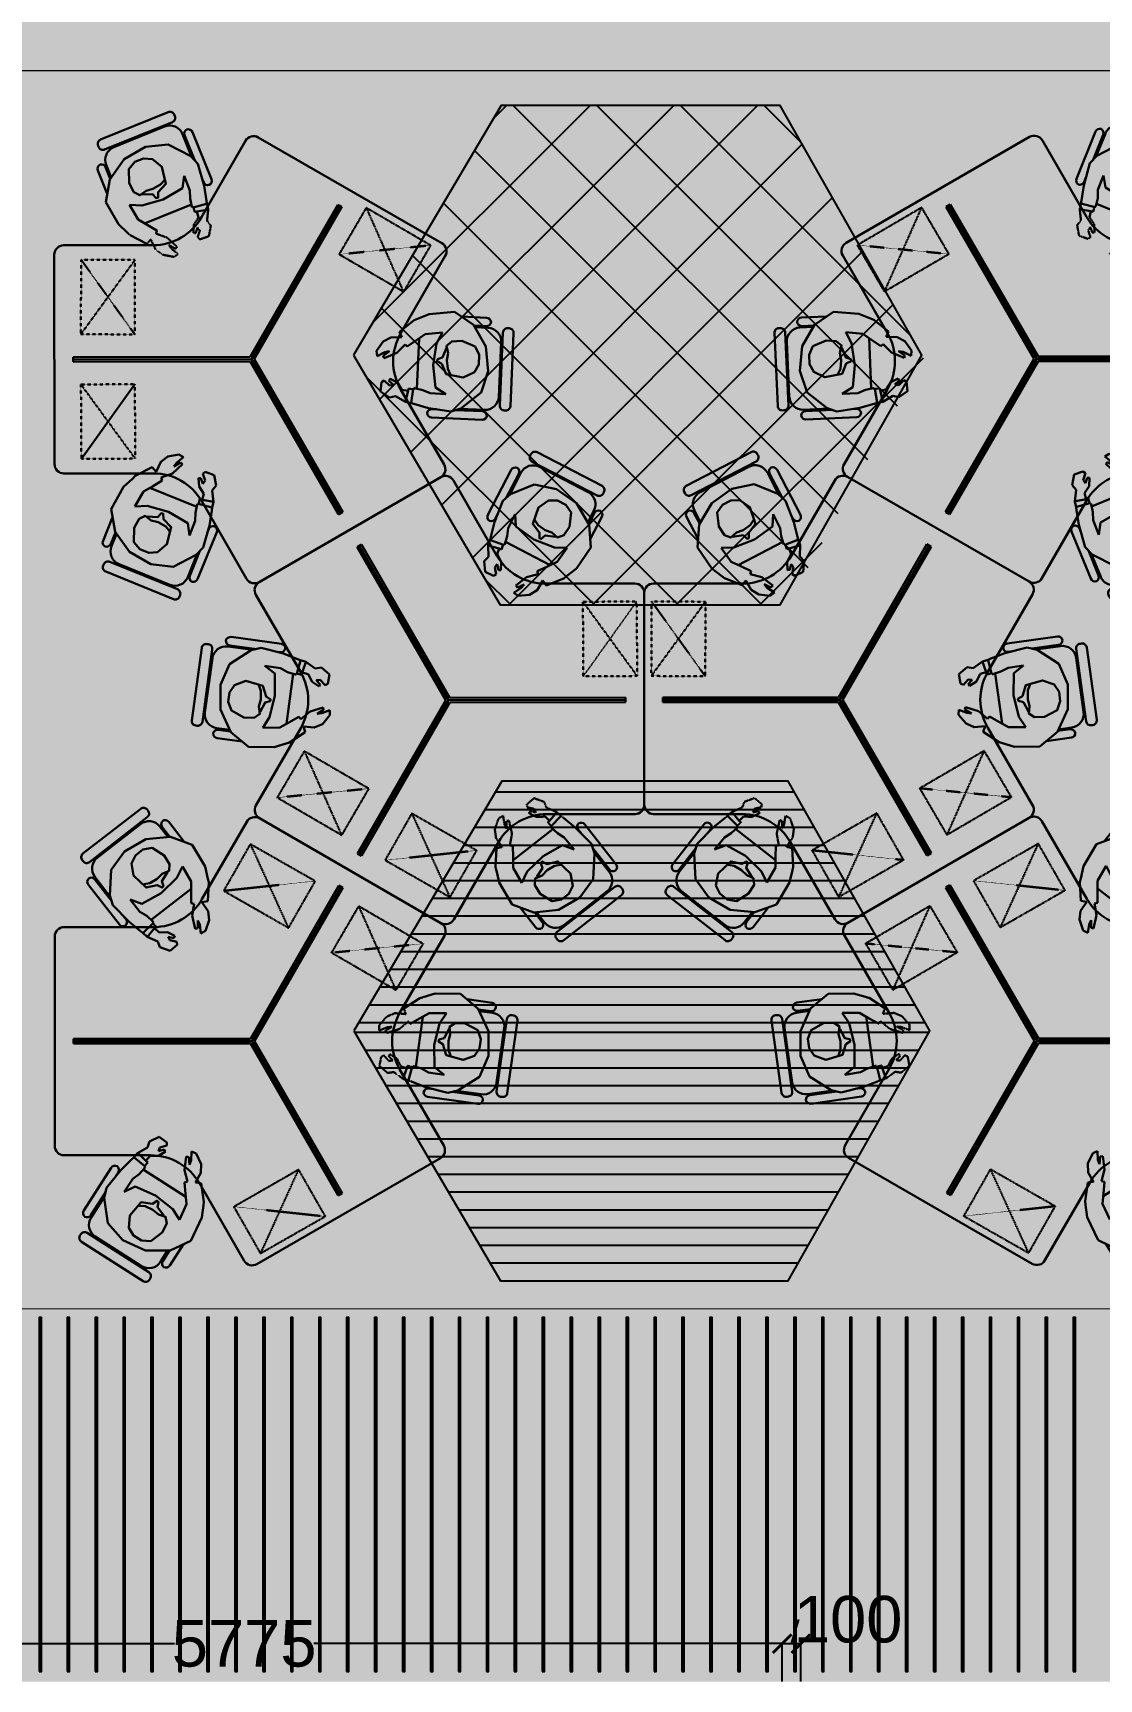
# Model space of a CAD drawing. Header units: millimetres. Extents: x 263321 to 4958806, y 33647 to 987811.
# Drawn here: x 2354805 to 2360528, y 487296 to 496134 of the extents above; entities that cross this region are included whole.
import ezdxf

# ---------------------------------------------------------------- set-up
doc = ezdxf.new("R2010")
doc.units = ezdxf.units.MM
doc.header["$PDMODE"] = 3
doc.linetypes.add('( Hidden )', pattern=[0.375, 0.25, -0.125])
doc.linetypes.add('HIDDEN2', pattern=[0.1875, 0.125, -0.0625])
for name, color, linetype, lineweight in [('A-FURN-MODULAR', 6, 'Continuous', 18), ('A-FURN-TABLE-GROMMET', 7, 'Continuous', 9), ('FURNITURE', 30, 'Continuous', 5)]:
    doc.layers.add(name, color=color, linetype=linetype, lineweight=lineweight)
for name, color, linetype in [('CEILING TOA', 7, 'Continuous'), ('FLOORING TOA', 7, 'Continuous'), ('PARTITION DIM.', 250, 'Continuous')]:
    doc.layers.add(name, color=color, linetype=linetype)
doc.styles.get("Standard").update_dxf_attribs({"font": 'arial.ttf'})
doc.styles.add('TEXT @ 150', font='arial.ttf', dxfattribs={"height": 225})
doc.dimstyles.new('DIM @ 150', dxfattribs={"dimtxt": 225, "dimasz": 100, "dimexe": 1, "dimexo": 0, "dimgap": 0.5, "dimtad": 0, "dimdec": 0, "dimzin": 0, "dimdsep": 46, "dimtxsty": 'TEXT @ 150', "dimblk": 'ARCHTICK', "dimcen": -2, "dimclrd": 8, "dimclre": 8, "dimclrt": 7, "dimadec": 0, "dimazin": 0, "dimtfac": 1, "dimtdec": 0, "dimtofl": 0, "dimtmove": 0, "dimatfit": 3, "dimldrblk": 'OPEN90', "dimfxl": 1, "dimtolj": 1, "dimtzin": 0, "dimlwd": -1, "dimlwe": -1, "dimarcsym": 0})

# ---------------------------------------------------------------- blocks, each defined once
blk = doc.blocks.new('bhguyfjhg')
at = {"layer": 'FURNITURE', "color": 8, "lineweight": 30, "ltscale": 5}
for p, q in [((565794.3, -8834), (565711, -8940.7)), ((566219.5, -9050.8), (565910, -8809.1)), ((565789.1, -8914.3), (565830.1, -8861.9)), ((565798.4, -8915.3), (565842.7, -8858.6)), ((565945.9, -8845.9), (566178, -9027)), ((564154.2, -9894.8), (564082.9, -9904.6)), ((564085.9, -9850.4), (564220.1, -9831.9)), ((564158.1, -9886.2), (564092.1, -9895.3)), ((564059.8, -10326.9), (564006.3, -9937.9)), ((564020.1, -9987.5), (564060.2, -10279.1)), ((566151.1, -11037, 0), (566088.6, -10916.8, 0)), ((566075.4, -11006.9, 0), (566108.6, -11070.7, 0)), ((566080.1, -10998.8, 0), (566110.9, -11057.9, 0)), ((565777.2, -11333.6, 0), (566125.7, -11152.5, 0)), ((566077.2, -11170, 0), (565816, -11305.7, 0))]:
    blk.add_line(p, q, dxfattribs=at)
at = {"layer": 'FURNITURE', "color": 20, "lineweight": 30}
for p, q in [((565286.4, -8857.1), (564312.2, -9419.7)), ((565595, -9291.4), (565354.7, -8875.4)), ((566328.1, -9441.4), (565854.8, -9441.4)), ((564534.1, -9903.8), (564293.9, -9488)), ((566378.1, -10628.9), (566378.1, -9491.4)), ((564534.1, -10203.9), (564293.9, -10619.7)), ((565286.4, -11250.7), (564312.2, -10688)), ((566328.1, -10678.9), (565847.6, -10678.9)), ((565587.8, -10828.8), (565354.7, -11232.4))]:
    blk.add_line(p, q, dxfattribs=at)
at = {"layer": 'FURNITURE', "color": 8, "lineweight": 30}
for p, q in [((565668.9, -8956, 0), (565784.9, -8913.9, 0)), ((565784.9, -8913.9, 0), (565917.4, -8927, 0)), ((565599.1, -9073.6, 0), (565668.9, -8956, 0)), ((565917.4, -8927, 0), (566031.9, -8993.5, 0)), ((566031.9, -8993.5, 0), (566103.8, -9091.4, 0)), ((565583.7, -9139, 0), (565599.1, -9073.6, 0)), ((565720.1, -9073.1, 0), (565674.2, -9153.4, 0)), ((565750, -9133.2, 0), (565720.1, -9073.1, 0)), ((566103.8, -9091.4, 0), (566110, -9229.1, 0)), ((565584.1, -9258.8, 0), (565579.3, -9157.5, 0)), ((565673.6, -9209.2, 0), (565674.2, -9153.4, 0)), ((565835.5, -9216.1, 0), (565750, -9133.2, 0)), ((565673.6, -9209.2, 0), (565672.9, -9270.5, 0)), ((565938.9, -9275, 0), (565835.5, -9216.1, 0)), ((566001.1, -9250.5, 0), (565948.2, -9316.2, 0)), ((566110, -9229.1, 0), (566094, -9281.6, 0)), ((565878.1, -9368.9, 0), (565911.3, -9338.5, 0)), ((565948.2, -9316.2, 0), (565911.3, -9338.5, 0)), ((566094, -9281.6, 0), (566007.7, -9369.6, 0)), ((565845.3, -9428.3, 0), (565869, -9405.2, 0)), ((565869, -9405.2, 0), (565860.1, -9396.7, 0)), ((565944.3, -9420.6, 0), (566007.7, -9369.6, 0)), ((564254.4, -9803.2, 0), (564159.8, -9882.4, 0)), ((564391.2, -9801.9, 0), (564254.4, -9803.2, 0)), ((564455.5, -9821.5, 0), (564391.2, -9801.9, 0)), ((564159.8, -9882.4, 0), (564104.5, -10003.5, 0)), ((564473.7, -9827, 0), (564455.5, -9821.5, 0)), ((564558.9, -9882, 0), (564473.7, -9827, 0)), ((564548.5, -9912.3, 0), (564558.9, -9882, 0)), ((564366.9, -9962.4, 0), (564330, -9906.3, 0)), ((564330, -9906.3, 0), (564422.4, -9907, 0)), ((564395.7, -10077.9, 0), (564366.9, -9962.4, 0)), ((564471, -9934.5, 0), (564422.4, -9907, 0)), ((564471, -9934.5, 0), (564524.4, -9964.7, 0)), ((564524.4, -9964.7, 0), (564535.2, -9952, 0)), ((564535.2, -9952, 0), (564584.1, -9993.3, 0)), ((564607.2, -9907.7, 0), (564548.5, -9912.3, 0)), ((564650.6, -9925.8, 0), (564607.2, -9907.7, 0)), ((564657.3, -10001.7, 0), (564622, -9981.1, 0)), ((564622, -9981.1, 0), (564647.3, -9983.3, 0)), ((564647.3, -9983.3, 0), (564690.5, -10000.8, 0)), ((564691.1, -9972.4, 0), (564650.6, -9925.8, 0)), ((564690.5, -10000.8, 0), (564691.1, -9972.4, 0)), ((564104.5, -10003.5, 0), (564104.5, -10135.9, 0)), ((564584.1, -9993.3, 0), (564654.2, -10015.1, 0)), ((564654.2, -10015.1, 0), (564657.3, -10001.7, 0)), ((564104.5, -10135.9, 0), (564153, -10247.3, 0)), ((564394.6, -10197, 0), (564395.7, -10077.9, 0)), ((564595.4, -10152, 0), (564574.2, -10193, 0)), ((564632.5, -10128, 0), (564595.4, -10152, 0)), ((564617.9, -10161.8, 0), (564639.4, -10138.4, 0)), ((564639.1, -10163.7, 0), (564617.9, -10161.8, 0)), ((564639.4, -10138.4, 0), (564632.5, -10128, 0)), ((564665, -10134.8, 0), (564639.1, -10163.7, 0)), ((564679.9, -10142, 0), (564665, -10134.8, 0)), ((564689.2, -10191.5, 0), (564679.9, -10142, 0)), ((564153, -10247.3, 0), (564269, -10321.8, 0)), ((564342.3, -10238.4, 0), (564425.6, -10225.7, 0)), ((564425.6, -10225.7, 0), (564463.4, -10204.9, 0)), ((564506.4, -10191.5, 0), (564463.4, -10204.9, 0)), ((564510.2, -10191.2, 0), (564505.7, -10191.6, 0)), ((564511.6, -10197.2, 0), (564510.2, -10191.2, 0)), ((564539.5, -10189.9, 0), (564511.6, -10197.2, 0)), ((564542.3, -10201.9, 0), (564539.5, -10189.9, 0)), ((564574.2, -10193, 0), (564542.3, -10201.9, 0)), ((564562.5, -10260.1, 0), (564612.4, -10223.6, 0)), ((564612.4, -10223.6, 0), (564645.1, -10228.5, 0)), ((564645.1, -10228.5, 0), (564689.2, -10191.5, 0)), ((564269, -10321.8, 0), (564322.4, -10334.3, 0)), ((564322.4, -10334.3, 0), (564441.9, -10304, 0)), ((564517.8, -10274.8, 0), (564441.9, -10304, 0)), ((564517.8, -10274.8, 0), (564532.5, -10269.1, 0)), ((564532.5, -10269.1, 0), (564562.5, -10260.1, 0)), ((565679.1, -10630.4, 0), (565701.9, -10613.5, 0)), ((565718.3, -10655.6, 0), (565679.1, -10630.4, 0)), ((565688.4, -10668.3, 0), (565697.5, -10658, 0)), ((565746.6, -10712.9, 0), (565688.4, -10668.3, 0)), ((565697.5, -10658, 0), (565734.7, -10675, 0)), ((565701.9, -10613.5, 0), (565763.3, -10619.6, 0)), ((565734.7, -10675, 0), (565718.3, -10655.6, 0)), ((565763.3, -10619.6, 0), (565803.1, -10644.6, 0)), ((565803.1, -10644.6, 0), (565833.4, -10695.2, 0)), ((565833.4, -10695.2, 0), (565852, -10669.2, 0)), ((565852, -10669.2, 0), (565946.2, -10707, 0)), ((565519.5, -10799, 0), (565524.2, -10741.6, 0)), ((565524.2, -10741.6, 0), (565569.9, -10720.6, 0)), ((565569.9, -10720.6, 0), (565584.4, -10728.6, 0)), ((565584.4, -10728.6, 0), (565575.8, -10766.5, 0)), ((565575.8, -10766.5, 0), (565589.6, -10782.7, 0)), ((565589.6, -10782.7, 0), (565596.3, -10751.6, 0)), ((565596.3, -10751.6, 0), (565608.7, -10751.2, 0)), ((565608.7, -10751.2, 0), (565610.6, -10795.4, 0)), ((565808.6, -10729, 0), (565746.6, -10712.9, 0)), ((565804.5, -10745.1, 0), (565808.6, -10729, 0)), ((565860, -10771.2, 0), (565804.5, -10745.1, 0)), ((565860, -10771.2, 0), (565910.5, -10795, 0)), ((565946.2, -10707, 0), (565961.2, -10718.7, 0)), ((565961.2, -10718.7, 0), (566014.3, -10759.8, 0)), ((566014.3, -10759.8, 0), (566092.2, -10872.2, 0)), ((565542.3, -10822.9, 0), (565519.5, -10799, 0)), ((565541.3, -10884.7, 0), (565542.3, -10822.9, 0)), ((565610.6, -10795.4, 0), (565589.3, -10836.3, 0)), ((565589.3, -10836.3, 0), (565600.5, -10867.5, 0)), ((565600.5, -10867.5, 0), (565611.9, -10862.9, 0)), ((565611.9, -10862.9, 0), (565622.1, -10889.9, 0)), ((565897.3, -10872.4, 0), (565964.4, -10870.1, 0)), ((565964.4, -10870.1, 0), (565910.5, -10795, 0)), ((565551.3, -10914.4, 0), (565541.3, -10884.7, 0)), ((565555.2, -10929.6, 0), (565551.3, -10914.4, 0)), ((565555.2, -10929.6, 0), (565575.2, -11008.5, 0)), ((565622.1, -10889.9, 0), (565627.8, -10887.6, 0)), ((565627.8, -10887.6, 0), (565630.1, -10891.5, 0)), ((565629.7, -10890.9, 0), (565643.6, -10933.7, 0)), ((565648.5, -10976.6, 0), (565643.6, -10933.7, 0)), ((565689.9, -10985.3, 0), (565786.4, -10915.6, 0)), ((565786.4, -10915.6, 0), (565897.3, -10872.4, 0)), ((566092.2, -10872.2, 0), (566082.3, -10995.2, 0)), ((565619.5, -11123.5, 0), (565575.2, -11008.5, 0)), ((565686.3, -11051.9, 0), (565648.5, -10976.6, 0)), ((566082.3, -10995.2, 0), (566015.4, -11110.3, 0)), ((565660.5, -11159.9, 0), (565619.5, -11123.5, 0)), ((566015.4, -11110.3, 0), (565907.3, -11186.8)), ((565788.3, -11211.5, 0), (565660.5, -11159.9, 0)), ((565907.3, -11186.8), (565788.3, -11211.5, 0))]:
    blk.add_line(p, q, dxfattribs=at)
at = {"layer": 'FURNITURE', "color": 20, "linetype": 'HIDDEN2', "lineweight": 30, "ltscale": 0.3}
for p, q in [((565334.6, -8995.6), (565130.7, -9445.5)), ((564987.2, -9194), (565477.8, -9246.6)), ((564753.6, -9329), (564554, -9780.2)), ((564408.1, -9530.7), (564899.7, -9579)), ((566340.2, -10182.8), (566049.2, -10581.2)), ((566338.2, -10582.8), (566050.6, -10181.2))]:
    blk.add_line(p, q, dxfattribs=at)
at = {"layer": 'FURNITURE', "color": 8, "linetype": '( Hidden )', "lineweight": 30, "ltscale": 2}
for p, q in [((565579.3, -9157.5, 0), (565583.7, -9139, 0)), ((565582, -9313.5, 0), (565615.5, -9265, 0)), ((565615.5, -9265, 0), (565584.1, -9258.8, 0)), ((565672.9, -9270.5, 0), (565656.5, -9273.5, 0)), ((565656.5, -9273.5, 0), (565667.6, -9336.5, 0)), ((565575.8, -9360.1, 0), (565582, -9313.5, 0)), ((565595.8, -9418.5, 0), (565575.8, -9360.1, 0)), ((565638.1, -9363.1, 0), (565627.3, -9386.1, 0)), ((565638.1, -9404, 0), (565638.1, -9363.1, 0)), ((565667.6, -9336.5, 0), (565651.3, -9408, 0)), ((565620.7, -9432.2, 0), (565595.8, -9418.5, 0)), ((565627.3, -9386.1, 0), (565620.7, -9432.2, 0)), ((565651.3, -9408, 0), (565638.1, -9404, 0)), ((565759.8, -9446.1, 0), (565799.2, -9426, 0)), ((565765.3, -9457.2, 0), (565759.8, -9446.1, 0)), ((565796.4, -9450.4, 0), (565765.3, -9457.2, 0)), ((565787.3, -9469.7, 0), (565796.4, -9450.4, 0)), ((565799.2, -9426, 0), (565845.3, -9428.3, 0)), ((565909.2, -9451.8, 0), (565852.6, -9476.7, 0)), ((565860.1, -9396.7, 0), (565880.4, -9376.3, 0)), ((565932.1, -9430.5, 0), (565909.2, -9451.8, 0)), ((565944.3, -9420.6, 0), (565932.1, -9430.5, 0)), ((565748, -9494.1, 0), (565749.4, -9477.6, 0)), ((565786.2, -9526.9, 0), (565748, -9494.1, 0)), ((565749.4, -9477.6, 0), (565787.3, -9469.7, 0)), ((565840.4, -9507.4, 0), (565786.2, -9526.9, 0)), ((565852.6, -9476.7, 0), (565840.4, -9507.4, 0))]:
    blk.add_line(p, q, dxfattribs=at)
at = {"layer": 'FURNITURE', "color": 18, "lineweight": 30, "ltscale": 5, "true_color": 0x000000}
for p, q in [((564860.1, -9218.7), (564838.5, -9231.3)), ((564838.5, -10876.5), (564860.1, -10889))]:
    blk.add_line(p, q, dxfattribs=at)
at = {"layer": 'FURNITURE', "color": 20, "lineweight": 30, "ltscale": 5}
for p, q in [((565313.6, -10053.9), (564838.5, -9231.3)), ((565328.1, -10053.9), (564849.3, -9225)), ((565335.3, -10041.4), (564860.1, -9218.7)), ((565313.6, -10053.9), (564838.5, -10876.5)), ((565328.1, -10053.9), (564849.3, -10882.8)), ((565335.3, -10066.4), (564860.1, -10889)), ((566278.1, -10053.9), (565328.1, -10053.9)), ((566278.1, -10041.4), (565335.3, -10041.4)), ((566278.1, -10066.4), (565335.3, -10066.4)), ((566278.1, -10066.4), (566278.1, -10041.4))]:
    blk.add_line(p, q, dxfattribs=at)
at = {"layer": 'FURNITURE', "color": 8, "linetype": '( Hidden )', "lineweight": 30, "ltscale": 3}
for p, q in [((565875.9, -9372, 0), (565878.5, -9368.3, 0)), ((565880.4, -9376.3, 0), (565875.9, -9372, 0))]:
    blk.add_line(p, q, dxfattribs=at)
at = {"layer": 'FURNITURE', "color": 8, "lineweight": 30, "ltscale": 5}
for points in [[(565789.1, -8914.3), (565830.1, -8861.9, 0.392119), (565827.3, -8828.6, 0.392119), (565794.3, -8834), (565711, -8940.7)], [(566107.7, -9236.7), (566190.7, -9130.3, 0.414214), (566178, -9027), (565945.9, -8845.9, 0.414214), (565842.7, -8858.6), (565798.4, -8915.3)], [(566038.3, -9338.4), (566022.9, -9358.1, 0.392119), (566025.7, -9391.4, 0.392119), (566058.6, -9386), (566226.3, -9171.2, 0.392119), (566223.5, -9138, 0.392119), (566190.6, -9143.3), (566101.2, -9257.8)], [(564276.7, -10323.6), (564143.1, -10342, -0.414214), (564060.2, -10279.1), (564020.1, -9987.5, -0.414214), (564082.9, -9904.6), (564154.2, -9894.8)], [(564158.1, -9886.2), (564092.1, -9895.3, -0.392119), (564064.8, -9876.2, -0.392119), (564085.9, -9850.4), (564220.1, -9831.9)], [(564399.5, -10314.7), (564424.4, -10311.3, -0.392119), (564451.7, -10330.4, -0.392119), (564430.5, -10356.2), (564160.6, -10393.3, -0.392119), (564133.2, -10374.2, -0.392119), (564154.4, -10348.4), (564298.2, -10328.6)]]:
    blk.add_lwpolyline(points, format="xyb", dxfattribs=at)
for points in [[(566254.8, -9005.5), (565945.3, -8763.9, 0.414214), (565910.8, -8768.1), (565905.7, -8774.6, 0.414214), (565910, -8809.1), (566219.5, -9050.8, 0.414214), (566253.9, -9046.5), (566259.1, -9040, 0.414214)], [(564003, -10334.7), (563949.5, -9945.7, -0.414214), (563970.4, -9918), (563978.7, -9916.9, -0.414214), (564006.3, -9937.9), (564059.8, -10326.9, -0.414214), (564038.8, -10354.6), (564030.6, -10355.7, -0.414214)]]:
    blk.add_lwpolyline(points, format="xyb", close=True, dxfattribs=at)
at = {"layer": 'FURNITURE', "color": 20, "linetype": 'HIDDEN2', "lineweight": 30, "ltscale": 0.3}
for points in [[(565334.6, -8995.6), (565477.8, -9246.6), (565130.7, -9445.5), (564987.2, -9194)], [(564408.1, -9530.7), (564554, -9780.2), (564899.7, -9579), (564753.6, -9329)], [(566338.2, -10582.8), (566049.2, -10581.2), (566050.6, -10181.2), (566340.2, -10182.8)]]:
    blk.add_lwpolyline(points, close=True, dxfattribs=at)
at = {"layer": 'FURNITURE', "color": 8, "lineweight": 30}
for points in [[(565928, -9169.3), (565896.4, -9163.6), (565856.1, -9140.2), (565828.9, -9112.7), (565791.9, -9096.5), (565789.5, -9060.3), (565818.4, -9013.7), (565884, -8973.9), (565933.4, -8983), (565973.2, -9014), (565993.7, -9057.1), (565982.4, -9122), (565914.4, -9187), (565855.5, -9173.2), (565829.8, -9186.5), (565822.3, -9178.8), (565830.7, -9152), (565800.5, -9104)], [(565938.9, -9275), (566001.1, -9250.5)], [(565869, -9405.2), (565910.1, -9454.4)], [(565877.8, -9377.2), (565930.3, -9429.6)], [(564308.7, -10134.4), (564319.7, -10104.2), (564319.7, -10057.6), (564309.6, -10020.3), (564314.1, -9980.2), (564284, -9959.9), (564229.2, -9961.5), (564161.9, -9998.2), (564144.9, -10045.5), (564151.8, -10095.5), (564178.7, -10134.9), (564240.5, -10157.7), (564330.9, -10131.6), (564348.5, -10073.7), (564372.9, -10058.2), (564370.1, -10047.8), (564342.6, -10041.5), (564316.4, -9991.4)], [(564394.6, -10197), (564342.3, -10238.4)], [(564513.7, -10195.4), (564532.7, -10267.2)], [(564542.3, -10201.9), (564564.2, -10262.2)]]:
    blk.add_lwpolyline(points, dxfattribs=at)
at = {"layer": 'FURNITURE', "color": 8, "lineweight": 30, "ltscale": 5}
for points in [[(565673.8, -9193.6), (565887.4, -9360.4)], [(564457.4, -9926.8), (564494.3, -10195.3)]]:
    blk.add_lwpolyline(points, dxfattribs=at)
at = {"layer": 'FURNITURE', "color": 8, "lineweight": 30, "ltscale": 5, "elevation": 0}
blk.add_lwpolyline([(565874.1, -10777.9), (565633.6, -10902.9)], dxfattribs=at)
at = {"layer": 'FURNITURE', "color": 8, "lineweight": 30, "elevation": 0}
for points in [[(565600.5, -10867.5), (565538.6, -10884.5)], [(565622.3, -10887.2), (565552.8, -10913.1)], [(565790.5, -11019.2), (565808.8, -10992.9), (565846.9, -10965.9), (565883.2, -10952.6), (565913.3, -10925.7), (565947.2, -10938.6), (565977.6, -10984.2), (565986.6, -11060.4), (565957.7, -11101.6), (565913, -11124.9), (565865.3, -11125.6), (565810.9, -11088.3), (565780.1, -10999.5), (565817.1, -10951.7), (565815.7, -10922.8), (565825.8, -10919.1), (565846.8, -10937.9), (565902.9, -10930.4)], [(565689.9, -10985.3), (565686.3, -11051.9)]]:
    blk.add_lwpolyline(points, dxfattribs=at)
at = {"layer": 'FURNITURE', "color": 8, "lineweight": 30, "ltscale": 5, "elevation": 0}
for points in [[(566080.1, -10998.8), (566110.9, -11057.9, 0.392119), (566142.2, -11069.2, 0.392119), (566151.1, -11037), (566088.6, -10916.8)], [(565590.9, -11049.3), (565579.3, -11027, 0.392119), (565548, -11015.8, 0.392119), (565539.1, -11047.9), (565664.8, -11289.7, 0.392119), (565696.2, -11301, 0.392119), (565705, -11268.8), (565638, -11140)], [(565654.6, -11154.6), (565716.8, -11274.3, 0.414214), (565816, -11305.7), (566077.2, -11170, 0.414214), (566108.6, -11070.7), (566075.4, -11006.9)]]:
    blk.add_lwpolyline(points, format="xyb", dxfattribs=at)
blk.add_lwpolyline([(565803.6, -11384.5), (566152.1, -11203.4, 0.414214), (566162.6, -11170.4), (566158.7, -11163, 0.414214), (566125.7, -11152.5), (565777.2, -11333.6, 0.414214), (565766.7, -11366.7), (565770.6, -11374.1, 0.414214)], format="xyb", close=True, dxfattribs=at)
at = {"layer": 'FURNITURE', "color": 20, "lineweight": 30}
for centre, start, end in [((565311.4, -8900.4), 30.01046, 120.01044), ((564337.2, -9463), 120.01044, 210.01046), ((566328.1, -9491.4), 360, 90.00001), ((564337.2, -10644.7), 149.98956, 239.98956), ((566328.1, -10628.9), 270.00001, 360), ((565311.4, -11207.4), 239.98956, 329.98956)]:
    blk.add_arc(centre, 50, start, end, dxfattribs=at)
at = {"layer": 'FURNITURE', "color": 8, "lineweight": 30}
for centre, start, end in [((565854.8, -9141.4), 210.01046, 270.00001), ((564274.3, -10053.9), 329.98956, 30.01046), ((565847.6, -10978.9), 90.00001, 149.98956)]:
    blk.add_arc(centre, 300, start, end, dxfattribs=at)
blk = doc.blocks.new('_ArchTick')
at = {"color": 0, "linetype": 'ByBlock', "const_width": 0.15}
blk.add_lwpolyline([(-0.5, -0.5), (0.5, 0.5)], dxfattribs=at)
blk = doc.blocks.new('*D654')
at = {"layer": 'Defpoints', "color": 0, "transparency": 16777216}
for p in [(2358826.5, 487486.6), (2353051.6, 487281, 0), (2358826.5, 487283.1)]:
    blk.add_point(p, dxfattribs=at)
at = {"layer": 'PARTITION DIM.', "color": 8, "transparency": 16777216}
for p, q in [((2353051.6, 487281), (2353051.6, 487487.6)), ((2353051.6, 487486.6), (2355564.4, 487486.6)), ((2358826.5, 487486.6), (2356313.8, 487486.6)), ((2358826.5, 487283.1), (2358826.5, 487487.6))]:
    blk.add_line(p, q, dxfattribs=at)
at = {"layer": 'PARTITION DIM.', "color": 8, "transparency": 16777216, "xscale": 100, "yscale": 100, "zscale": 100, "rotation": 180}
blk.add_blockref('_ArchTick', (2353051.6, 487486.6), dxfattribs=at)
at = {"layer": 'PARTITION DIM.', "color": 8, "transparency": 16777216, "xscale": 100, "yscale": 100, "zscale": 100}
blk.add_blockref('_ArchTick', (2358826.5, 487486.6), dxfattribs=at)
at = {"layer": 'PARTITION DIM.', "color": 7, "transparency": 16777216, "insert": (2355939.1, 487486.6), "char_height": 250, "attachment_point": 5}
blk.add_mtext('\\A1;5775', dxfattribs=at)
blk = doc.blocks.new('_Open90')
at = {"color": 0, "linetype": 'ByBlock'}
for p, q in [((0, 0), (-1, 0)), ((-0.5, 0.5), (0, 0)), ((0, 0), (-0.5, -0.5))]:
    blk.add_line(p, q, dxfattribs=at)
blk = doc.blocks.new('*D655')
at = {"layer": 'Defpoints', "color": 0, "transparency": 16777216}
for p in [(2358926.5, 487486.6), (2358826.5, 487283.1), (2358926.5, 487283.1)]:
    blk.add_point(p, dxfattribs=at)
at = {"layer": 'PARTITION DIM.', "color": 8, "transparency": 16777216}
for p, q in [((2358876.5, 487486.6), (2358915.4, 487616)), ((2358915.4, 487616), (2358916.4, 487616)), ((2358826.5, 487283.1), (2358826.5, 487487.6)), ((2358826.5, 487486.6), (2358926.5, 487486.6)), ((2358926.5, 487283.1), (2358926.5, 487487.6))]:
    blk.add_line(p, q, dxfattribs=at)
at = {"layer": 'PARTITION DIM.', "color": 8, "transparency": 16777216, "xscale": 100, "yscale": 100, "zscale": 100, "rotation": 180}
blk.add_blockref('_ArchTick', (2358826.5, 487486.6), dxfattribs=at)
at = {"layer": 'PARTITION DIM.', "color": 8, "transparency": 16777216, "xscale": 100, "yscale": 100, "zscale": 100}
blk.add_blockref('_ArchTick', (2358926.5, 487486.6), dxfattribs=at)
at = {"layer": 'PARTITION DIM.', "color": 7, "transparency": 16777216, "insert": (2359180.8, 487616), "char_height": 250, "attachment_point": 5}
blk.add_mtext('\\A1;100', dxfattribs=at)

msp = doc.modelspace()

# ---------------------------------------------------------------- hatches: boundary and pattern name
at = {"layer": 'CEILING TOA'}
h = msp.add_hatch(dxfattribs=at)
h.set_pattern_fill('ANSI37', color=252, scale=100)
h.set_pattern_definition([(45, (13069.08, -8478.74), (-224.506403, 224.506403), []), (135, (13069.08, -8478.74), (-224.506403, -224.506403), [])])
h.paths.add_polyline_path([(2356525.9, 494403.9), (2357312.5, 493063.2), (2358856.6, 493063.2), (2359586.7, 494386.8), (2358816.6, 495744.6), (2357319.4, 495744.6)])
at = {"layer": 'CEILING TOA', "true_color": 0x939598}
h = msp.add_hatch(dxfattribs=at)
h.set_pattern_fill('ANSI31', color=252, scale=30, angle=135)
h.set_pattern_definition([(180, (13069.08, -8478.74), (-7e-15, -95.25), [])])
h.paths.add_polyline_path([(2358858.8, 492116.7), (2357321.6, 492116.7), (2356528.1, 490776), (2359619.2, 490776)])
at = {"layer": 'CEILING TOA', "true_color": 0x7aafdf}
h = msp.add_hatch(dxfattribs=at)
h.set_pattern_fill('ANSI31', color=143, scale=30, angle=135)
h.set_pattern_definition([(180, (2785816.91, -1862668.4), (-6e-15, -95.25), [])])
h.paths.add_polyline_path([(2359619.2, 490776), (2356528.1, 490776), (2357314.7, 489435.3), (2358858.8, 489435.3)])
at = {"layer": 'FLOORING TOA', "true_color": 0xc7c8ca}
h = msp.add_hatch(dxfattribs=at)
h.set_pattern_fill('EARTH', color=9, scale=120)
edge = h.paths.add_edge_path()
edge.add_line((2399150.3, 470683.1), (2406751.6, 470683.1))
edge.add_line((2406751.6, 470683.1), (2406751.6, 489283.1))
edge.add_line((2406751.6, 489283.1), (2406777, 491421.9))
edge.add_line((2406777, 491421.9), (2410711.6, 491383.1))
edge.add_line((2410711.6, 491383.1), (2410711.6, 490662.8))
edge.add_line((2410711.6, 490662.8), (2412251.6, 490662.8))
edge.add_line((2412251.6, 490662.8), (2412251.6, 491383.1))
edge.add_line((2412251.6, 491383.1), (2413501.6, 491383.1))
edge.add_line((2413501.6, 491383.1), (2413501.6, 490641.9))
edge.add_line((2413501.6, 490641.9), (2414541.6, 490641.9))
edge.add_line((2414541.6, 490641.9), (2414541.6, 491383.1))
edge.add_line((2414541.6, 491383.1), (2419059.8, 491383.1))
edge.add_line((2419059.8, 491383.1), (2419290.9, 492883.1))
edge.add_line((2419290.9, 492883.1), (2413191.6, 492883.1))
edge.add_line((2413191.6, 492883.1), (2413191.6, 495458.2))
edge.add_line((2413191.6, 495458.2), (2416206.2, 495458.2))
edge.add_line((2416206.2, 495458.2), (2416206.2, 496558.2))
edge.add_line((2416206.2, 496558.2), (2413191.6, 496558.2))
edge.add_line((2413191.6, 496558.2), (2413191.6, 498963.1))
edge.add_line((2413191.6, 498963.1), (2411651.6, 498963.1))
edge.add_line((2411651.6, 498963.1), (2411651.6, 492883.1))
edge.add_line((2411651.6, 492883.1), (2404451.6, 492883.1))
edge.add_line((2404451.6, 492883.1), (2404452.6, 502283.1))
edge.add_line((2404452.6, 502283.1), (2402951.6, 502283.1))
edge.add_line((2402951.6, 502283.1), (2402951.4, 497183.5))
edge.add_line((2402951.4, 497183.5), (2402951.6, 497133.1))
edge.add_line((2402951.6, 497133.1), (2399951.6, 497133.1))
edge.add_line((2399951.6, 497133.1), (2399951.6, 505326.9))
edge.add_arc((2397396.4, -38564.5), 543897.4, 89.730828, 95.307778)
edge.add_line((2347082.8, 503000.8), (2347082.9, 472483.1))
edge.add_line((2347082.9, 472483.1), (2343851.6, 472483.1))
edge.add_line((2343851.6, 472483.1), (2343851.6, 458383.2))
edge.add_line((2343851.6, 458383.2), (2354252.4, 458383.2))
edge.add_line((2354252.4, 458383.2), (2354252.7, 455753.4))
edge.add_arc((2374151.3, 141679.3), 314703.8, 88.069715, 93.625218, ccw=False)
edge.add_line((2384751.6, 456204.5), (2384751.6, 459200.3))
edge.add_line((2384751.6, 459200.3), (2394751.8, 459200.3))
edge.add_line((2394751.8, 459200.3), (2394749.6, 457484.3))
edge.add_line((2394749.6, 457484.3), (2395751.6, 457483.1))
edge.add_line((2395751.6, 457483.1), (2395751.6, 458383.1))
edge.add_line((2395751.6, 458383.1), (2396651.6, 458383.1))
edge.add_line((2396651.6, 458383.1), (2396651.6, 459197.4))
edge.add_line((2396651.6, 459197.4), (2399811.2, 459198))
edge.add_line((2399811.2, 459198), (2399811.2, 460833.1))
edge.add_line((2399811.2, 460833.1), (2398551.6, 460833.1))
edge.add_line((2398551.6, 460833.1), (2398551.6, 466883.1))
edge.add_line((2398551.6, 466883.1), (2403551.7, 466883.1))
edge.add_line((2403551.7, 466883.1), (2403551.7, 465533.1))
edge.add_line((2403551.7, 465533.1), (2407851.7, 465533.1))
edge.add_line((2407851.7, 465533.1), (2407851.7, 460783.1))
edge.add_line((2407851.7, 460783.1), (2409491.6, 460783.1))
edge.add_line((2409491.6, 460783.1), (2409496.3, 466883.1))
edge.add_line((2409496.3, 466883.1), (2415285.8, 466883.1))
edge.add_line((2415285.8, 466883.1), (2415516.9, 468383.1))
edge.add_line((2415516.9, 468383.1), (2399151.6, 468383.1))
edge.add_arc((2399151.6, 468983.1), 600, 180.00022, 269.99765, ccw=False)
edge.add_line((2398551.6, 468983.1), (2398551.6, 470083.1))
edge.add_arc((2399151.6, 470083.1), 600, 90.12503, 179.99987, ccw=False)
edge = h.paths.add_edge_path(flags=16)
edge.add_line((2350804.3, 495933.1), (2349254.3, 495933.1))
edge.add_arc((2349254.3, 495533.1), 400, 90.00028, 179.78887)
edge.add_line((2348854.3, 495534.5), (2348854.3, 492844.4))
edge.add_line((2348854.3, 492844.4), (2350804.3, 492844.4))
edge.add_line((2350804.3, 492844.4), (2350804.3, 495933.1))
h.paths.add_polyline_path([(2380451.6, 495933.1), (2394411.6, 495933.1), (2394411.6, 489283.1), (2388129.7, 489289.9), (2388129.7, 487283.1), (2379984.7, 487283), (2379984.7, 489283.1), (2380551.6, 489283.1)], flags=16)
edge = h.paths.add_edge_path(flags=16)
edge.add_line((2404951.6, 487283.1), (2348951.6, 487283.1))
edge.add_arc((2348951.6, 486983.1), 300, 90, 179.99701)
edge.add_line((2348651.6, 486983.1), (2348650.9, 472483.1))
edge.add_line((2348650.9, 472483.1), (2404951.6, 472483.1))
edge.add_line((2404951.6, 472483.1), (2404951.6, 487283.1))
h.paths.add_polyline_path([(2396751.6, 460833.1), (2396751.6, 464283.1)], flags=16)

# ---------------------------------------------------------------- linework, layer by layer
at = {"layer": 'A-FURN-TABLE-GROMMET'}
for p, q in [((2350804.3, 495933.1, 0), (2380451.6, 495933.1, 0)), ((2380472.9, 489283.1, 0), (2349254.3, 489283.3, 0))]:
    msp.add_line(p, q, dxfattribs=at)
at = {"layer": 'CEILING TOA', "elevation": 0}
for points in [[(2356525.9, 494403.9), (2357312.5, 493063.2), (2358816.6, 493063.2), (2359577, 494403.9), (2358816.6, 495744.6), (2357319.4, 495744.6), (2356525.9, 494403.9)], [(2356528.1, 490776), (2357314.7, 489435.3), (2358858.8, 489435.3), (2359619.2, 490776), (2358858.8, 492116.7), (2357321.6, 492116.7), (2356528.1, 490776)]]:
    msp.add_lwpolyline(points, dxfattribs=at)
for points in [[(2354839.1, 487337.2), (2354851.1, 487337.2), (2354851.1, 489237.2), (2354839.1, 489237.2)], [(2354989.1, 487337.2), (2355001.1, 487337.2), (2355001.1, 489237.2), (2354989.1, 489237.2)], [(2355139.1, 487337.2), (2355151.1, 487337.2), (2355151.1, 489237.2), (2355139.1, 489237.2)], [(2355289.1, 487337.2), (2355301.1, 487337.2), (2355301.1, 489237.2), (2355289.1, 489237.2)], [(2355439.1, 487337.2), (2355451.1, 487337.2), (2355451.1, 489237.2), (2355439.1, 489237.2)], [(2355589.1, 487337.2), (2355601.1, 487337.2), (2355601.1, 489237.2), (2355589.1, 489237.2)], [(2355739.1, 487337.2), (2355751.1, 487337.2), (2355751.1, 489237.2), (2355739.1, 489237.2)], [(2355889.1, 487337.2), (2355901.1, 487337.2), (2355901.1, 489237.2), (2355889.1, 489237.2)], [(2356039.1, 487337.2), (2356051.1, 487337.2), (2356051.1, 489237.2), (2356039.1, 489237.2)], [(2356189.1, 487337.2), (2356201.1, 487337.2), (2356201.1, 489237.2), (2356189.1, 489237.2)], [(2356339.1, 487337.2), (2356351.1, 487337.2), (2356351.1, 489237.2), (2356339.1, 489237.2)], [(2356489.1, 487337.2), (2356501.1, 487337.2), (2356501.1, 489237.2), (2356489.1, 489237.2)], [(2356639.1, 487337.2), (2356651.1, 487337.2), (2356651.1, 489237.2), (2356639.1, 489237.2)], [(2356789.1, 487337.2), (2356801.1, 487337.2), (2356801.1, 489237.2), (2356789.1, 489237.2)], [(2356939.1, 487337.2), (2356951.1, 487337.2), (2356951.1, 489237.2), (2356939.1, 489237.2)], [(2357089.1, 487337.2), (2357101.1, 487337.2), (2357101.1, 489237.2), (2357089.1, 489237.2)], [(2357239.1, 487337.2), (2357251.1, 487337.2), (2357251.1, 489237.2), (2357239.1, 489237.2)], [(2357389.1, 487337.2), (2357401.1, 487337.2), (2357401.1, 489237.2), (2357389.1, 489237.2)], [(2357539.1, 487337.2), (2357551.1, 487337.2), (2357551.1, 489237.2), (2357539.1, 489237.2)], [(2357689.1, 487337.2), (2357701.1, 487337.2), (2357701.1, 489237.2), (2357689.1, 489237.2)], [(2357839.1, 487337.2), (2357851.1, 487337.2), (2357851.1, 489237.2), (2357839.1, 489237.2)], [(2357989.1, 487337.2), (2358001.1, 487337.2), (2358001.1, 489237.2), (2357989.1, 489237.2)], [(2358139.1, 487337.2), (2358151.1, 487337.2), (2358151.1, 489237.2), (2358139.1, 489237.2)], [(2358289.1, 487337.2), (2358301.1, 487337.2), (2358301.1, 489237.2), (2358289.1, 489237.2)], [(2358439.1, 487337.2), (2358451.1, 487337.2), (2358451.1, 489237.2), (2358439.1, 489237.2)], [(2358589.1, 487337.2), (2358601.1, 487337.2), (2358601.1, 489237.2), (2358589.1, 489237.2)], [(2358739.1, 487337.2), (2358751.1, 487337.2), (2358751.1, 489237.2), (2358739.1, 489237.2)], [(2358889.1, 487337.2), (2358901.1, 487337.2), (2358901.1, 489237.2), (2358889.1, 489237.2)], [(2359039.1, 487337.2), (2359051.1, 487337.2), (2359051.1, 489237.2), (2359039.1, 489237.2)], [(2359189.1, 487337.2), (2359201.1, 487337.2), (2359201.1, 489237.2), (2359189.1, 489237.2)], [(2359339.1, 487337.2), (2359351.1, 487337.2), (2359351.1, 489237.2), (2359339.1, 489237.2)], [(2359489.1, 487337.2), (2359501.1, 487337.2), (2359501.1, 489237.2), (2359489.1, 489237.2)], [(2359639.1, 487337.2), (2359651.1, 487337.2), (2359651.1, 489237.2), (2359639.1, 489237.2)], [(2359789.1, 487337.2), (2359801.1, 487337.2), (2359801.1, 489237.2), (2359789.1, 489237.2)], [(2359939.1, 487337.2), (2359951.1, 487337.2), (2359951.1, 489237.2), (2359939.1, 489237.2)], [(2360089.1, 487337.2), (2360101.1, 487337.2), (2360101.1, 489237.2), (2360089.1, 489237.2)], [(2360239.1, 487337.2), (2360251.1, 487337.2), (2360251.1, 489237.2), (2360239.1, 489237.2)], [(2360389.1, 487337.2), (2360401.1, 487337.2), (2360401.1, 489237.2), (2360389.1, 489237.2)]]:
    msp.add_lwpolyline(points, close=True, dxfattribs=at)

# ---------------------------------------------------------------- block references
at = {"layer": 'A-FURN-MODULAR', "linetype": 'ByBlock'}
for p, rotation in [((2065048.4, 9556.1), 60.05218327088291), ((2924470, 482808.6), 180.0313104196389), ((2081932.7, 985286.4), 300.0104375683778)]:
    msp.add_blockref('bhguyfjhg', p, dxfattribs=dict(at, rotation=rotation))
at = {"layer": 'A-FURN-MODULAR', "linetype": 'ByBlock', "xscale": -1}
for p, rotation in [((2651652.2, 9876.6), 300.0104352829235), ((1791714, 482189.6), 180.0313081341725), ((2633701.6, 985587.9), 60.05218098536946)]:
    msp.add_blockref('bhguyfjhg', p, dxfattribs=dict(at, rotation=rotation))

# ---------------------------------------------------------------- dimensions: what is measured, and where the dimension line sits
at = {"layer": 'PARTITION DIM.'}
for base, p1, p2, picture, middle in [((2358926.5, 487486.6), (2358826.5, 487283.1), (2358926.5, 487283.1), '*D655', (2358916.9, 487616)), ((2358826.5, 487486.6), (2353051.6, 487281, 0), (2358826.5, 487283.1), '*D654', (2355939.1, 487486.6))]:
    dim = msp.add_linear_dim(base=base, p1=p1, p2=p2, dimstyle='DIM @ 150', override={"dimtxt": 250, "dimtxsty": 'Standard', "dimtmove": 1, "dimarcsym": 1}, dxfattribs=at)
    dim.commit()
    dim.dimension.update_dxf_attribs({"geometry": picture, "text_midpoint": middle})

doc.saveas('drawing.dxf')
